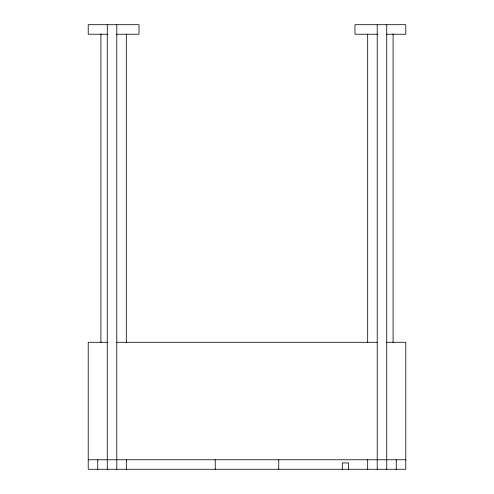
<?xml version="1.0" encoding="UTF-8"?>
<svg xmlns="http://www.w3.org/2000/svg" width="494" height="494" viewBox="0 0 494 494"><rect width="100%" height="100%" fill="white"/><g stroke="black" fill="none" stroke-linecap="round" stroke-linejoin="round"><path stroke-width="0.74" d="M107.513 34.228L88.216 34.228L88.216 24.7L139.024 24.7L139.024 34.228L116.306 34.228M377.694 34.228L354.976 34.228L354.976 24.7L405.784 24.7L405.784 34.228L386.487 34.228M107.266 342.274L88.216 342.274L88.216 469.269L405.784 469.269L405.784 342.274L386.734 342.274M116.794 342.274L377.206 342.274M88.216 459.772L405.784 459.772M396.256 459.772L396.256 469.3M393.082 33.882L393.082 342.595M386.734 24.7L386.734 469.3M377.206 24.7L377.206 469.3M367.678 34.228L367.678 342.595M367.678 459.772L367.678 469.3M348.622 469.269L348.622 462.946L342.274 462.946L342.274 469.269M278.758 459.772L278.758 469.3M215.242 459.772L215.242 469.3M126.322 34.228L126.322 342.595M126.322 459.772L126.322 469.3M116.794 24.7L116.794 469.3M107.266 24.7L107.266 469.3M100.918 33.882L100.918 342.595M97.744 459.772L97.744 469.3"/></g></svg>
